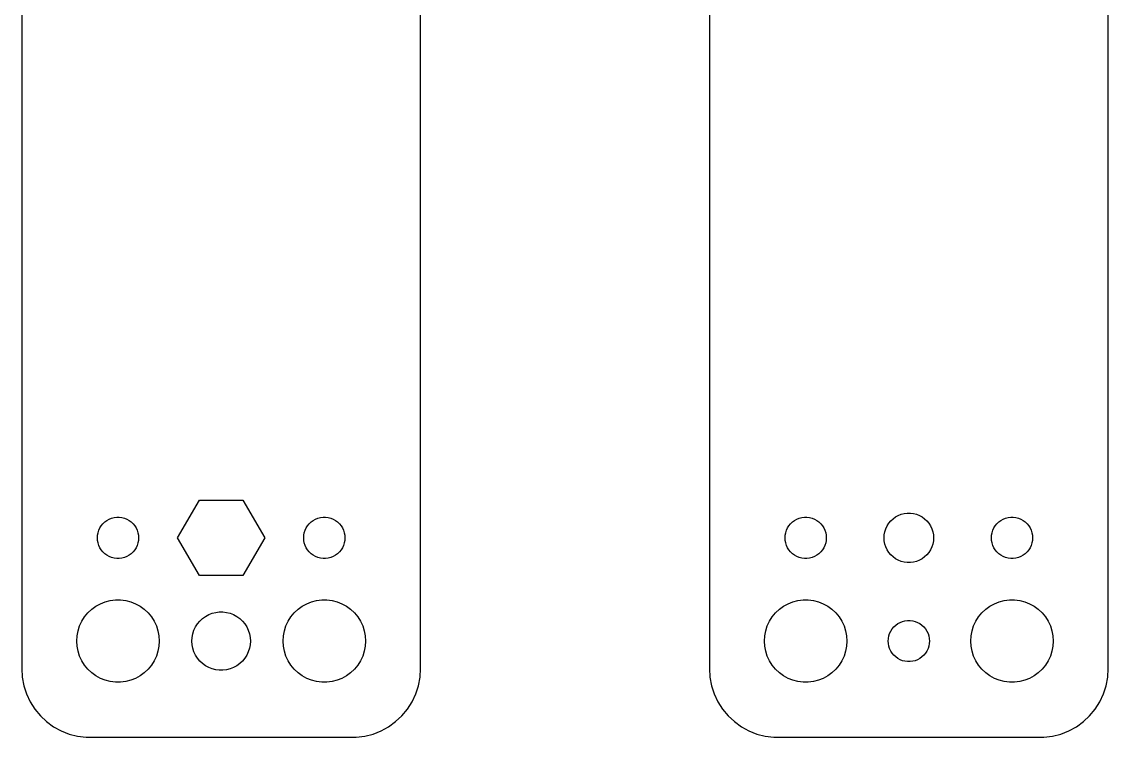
# Model space of a CAD drawing. Header units: metres. Extents: x -14 to 64, y 176 to 394.
# Drawn here: x -14.5 to 64.5, y 176 to 228 of the extents above; entities that cross this region are included whole.
import ezdxf

# ---------------------------------------------------------------- set-up
doc = ezdxf.new("R2010")
doc.units = ezdxf.units.M

msp = doc.modelspace()

# ---------------------------------------------------------------- linework, layer by layer
for p, q in [((-14.5, 275), (-14.5, 181)), ((14.5, 181), (14.5, 275)), ((35.5, 275), (35.5, 181)), ((64.5, 181), (64.5, 275)), ((-3.17349, 190.5), (-1.58675, 193.248)), ((-1.58675, 193.248), (1.58675, 193.248)), ((1.58675, 193.248), (3.17349, 190.5)), ((-7.96352, 191.927), (-7.78107, 191.973)), ((-7.78107, 191.973), (-7.59418, 191.997)), ((-7.59418, 191.997), (-7.40581, 191.997)), ((-7.40581, 191.997), (-7.21892, 191.973)), ((-7.21892, 191.973), (-7.03647, 191.927)), ((7.03647, 191.927), (7.21892, 191.973)), ((7.21892, 191.973), (7.40581, 191.997)), ((7.40581, 191.997), (7.59418, 191.997)), ((7.59418, 191.997), (7.78107, 191.973)), ((7.78107, 191.973), (7.96352, 191.927)), ((42.0365, 191.927), (42.2189, 191.973)), ((42.2189, 191.973), (42.4058, 191.997)), ((42.4058, 191.997), (42.5942, 191.997)), ((42.5942, 191.997), (42.7811, 191.973)), ((42.7811, 191.973), (42.9635, 191.927)), ((48.8526, 191.887), (49.0355, 192.02)), ((49.0355, 192.02), (49.2336, 192.129)), ((49.2336, 192.129), (49.4438, 192.212)), ((49.4438, 192.212), (49.6627, 192.268)), ((49.6627, 192.268), (49.887, 192.296)), ((49.887, 192.296), (50.113, 192.296)), ((50.113, 192.296), (50.3373, 192.268)), ((50.3373, 192.268), (50.5562, 192.212)), ((50.5562, 192.212), (50.7664, 192.129)), ((50.7664, 192.129), (50.9645, 192.02)), ((50.9645, 192.02), (51.1474, 191.887)), ((57.0365, 191.927), (57.2189, 191.973)), ((57.2189, 191.973), (57.4058, 191.997)), ((57.4058, 191.997), (57.5942, 191.997)), ((57.5942, 191.997), (57.7811, 191.973)), ((57.7811, 191.973), (57.9635, 191.927)), ((-8.89465, 191.052), (-8.81445, 191.223)), ((-8.81445, 191.223), (-8.71352, 191.382)), ((-8.71352, 191.382), (-8.59344, 191.527)), ((-8.59344, 191.527), (-8.45613, 191.656)), ((-8.45613, 191.656), (-8.30373, 191.766)), ((-8.30373, 191.766), (-8.13866, 191.857)), ((-8.13866, 191.857), (-7.96352, 191.927)), ((-7.03647, 191.927), (-6.86133, 191.857)), ((-6.86133, 191.857), (-6.69626, 191.766)), ((-6.69626, 191.766), (-6.54385, 191.656)), ((-6.54385, 191.656), (-6.40654, 191.527)), ((-6.40654, 191.527), (-6.28647, 191.382)), ((-6.28647, 191.382), (-6.18553, 191.223)), ((-6.18553, 191.223), (-6.10533, 191.052)), ((6.10533, 191.052), (6.18553, 191.223)), ((6.18553, 191.223), (6.28647, 191.382)), ((6.28647, 191.382), (6.40654, 191.527)), ((6.40654, 191.527), (6.54385, 191.656)), ((6.54385, 191.656), (6.69626, 191.766)), ((6.69626, 191.766), (6.86133, 191.857)), ((6.86133, 191.857), (7.03647, 191.927)), ((7.96352, 191.927), (8.13866, 191.857)), ((8.13866, 191.857), (8.30373, 191.766)), ((8.30373, 191.766), (8.45613, 191.656)), ((8.45613, 191.656), (8.59344, 191.527)), ((8.59344, 191.527), (8.71352, 191.382)), ((8.71352, 191.382), (8.81445, 191.223)), ((8.81445, 191.223), (8.89465, 191.052)), ((41.1053, 191.052), (41.1855, 191.223)), ((41.1855, 191.223), (41.2865, 191.382)), ((41.2865, 191.382), (41.4065, 191.527)), ((41.4065, 191.527), (41.5439, 191.656)), ((41.5439, 191.656), (41.6963, 191.766)), ((41.6963, 191.766), (41.8613, 191.857)), ((41.8613, 191.857), (42.0365, 191.927)), ((42.9635, 191.927), (43.1387, 191.857)), ((43.1387, 191.857), (43.3037, 191.766)), ((43.3037, 191.766), (43.4561, 191.656)), ((43.4561, 191.656), (43.5934, 191.527)), ((43.5934, 191.527), (43.7135, 191.382)), ((43.7135, 191.382), (43.8145, 191.223)), ((43.8145, 191.223), (43.8947, 191.052)), ((48.3264, 191.163), (48.4226, 191.367)), ((48.4226, 191.367), (48.5438, 191.558)), ((48.5438, 191.558), (48.6879, 191.732)), ((48.6879, 191.732), (48.8526, 191.887)), ((51.1474, 191.887), (51.3121, 191.732)), ((51.3121, 191.732), (51.4562, 191.558)), ((51.4562, 191.558), (51.5773, 191.367)), ((51.5773, 191.367), (51.6736, 191.163)), ((56.1053, 191.052), (56.1855, 191.223)), ((56.1855, 191.223), (56.2865, 191.382)), ((56.2865, 191.382), (56.4065, 191.527)), ((56.4065, 191.527), (56.5439, 191.656)), ((56.5439, 191.656), (56.6963, 191.766)), ((56.6963, 191.766), (56.8613, 191.857)), ((56.8613, 191.857), (57.0365, 191.927)), ((57.9635, 191.927), (58.1387, 191.857)), ((58.1387, 191.857), (58.3037, 191.766)), ((58.3037, 191.766), (58.4561, 191.656)), ((58.4561, 191.656), (58.5934, 191.527)), ((58.5934, 191.527), (58.7135, 191.382)), ((58.7135, 191.382), (58.8145, 191.223)), ((58.8145, 191.223), (58.8947, 191.052)), ((-9, 190.5), (-8.98816, 190.688)), ((-8.98816, 190.312), (-9, 190.5)), ((-8.98816, 190.688), (-8.95287, 190.873)), ((-8.95287, 190.873), (-8.89465, 191.052)), ((-6.10533, 191.052), (-6.04712, 190.873)), ((-6.04712, 190.873), (-6.01183, 190.688)), ((-6.01183, 190.688), (-6, 190.5)), ((-6, 190.5), (-6.01183, 190.312)), ((-1.58675, 187.752), (-3.17349, 190.5)), ((3.17349, 190.5), (1.58675, 187.752)), ((6, 190.5), (6.01183, 190.688)), ((6.01183, 190.312), (6, 190.5)), ((6.01183, 190.688), (6.04712, 190.873)), ((6.04712, 190.873), (6.10533, 191.052)), ((8.89465, 191.052), (8.95287, 190.873)), ((8.95287, 190.873), (8.98816, 190.688)), ((8.98816, 190.688), (9, 190.5)), ((9, 190.5), (8.98816, 190.312)), ((41, 190.5), (41.0118, 190.688)), ((41.0118, 190.312), (41, 190.5)), ((41.0118, 190.688), (41.0471, 190.873)), ((41.0471, 190.873), (41.1053, 191.052)), ((43.8947, 191.052), (43.9529, 190.873)), ((43.9529, 190.873), (43.9882, 190.688)), ((43.9882, 190.688), (44, 190.5)), ((44, 190.5), (43.9882, 190.312)), ((48.2, 190.5), (48.2142, 190.726)), ((48.2142, 190.274), (48.2, 190.5)), ((48.2142, 190.726), (48.2565, 190.948)), ((48.2565, 190.948), (48.3264, 191.163)), ((51.6736, 191.163), (51.7434, 190.948)), ((51.7434, 190.948), (51.7858, 190.726)), ((51.7858, 190.726), (51.8, 190.5)), ((51.8, 190.5), (51.7858, 190.274)), ((56, 190.5), (56.0118, 190.688)), ((56.0118, 190.312), (56, 190.5)), ((56.0118, 190.688), (56.0471, 190.873)), ((56.0471, 190.873), (56.1053, 191.052)), ((58.8947, 191.052), (58.9529, 190.873)), ((58.9529, 190.873), (58.9882, 190.688)), ((58.9882, 190.688), (59, 190.5)), ((59, 190.5), (58.9882, 190.312)), ((-8.95287, 190.127), (-8.98816, 190.312)), ((-8.89465, 189.948), (-8.95287, 190.127)), ((-8.81445, 189.777), (-8.89465, 189.948)), ((-8.71352, 189.618), (-8.81445, 189.777)), ((-8.59344, 189.473), (-8.71352, 189.618)), ((-6.28647, 189.618), (-6.40654, 189.473)), ((-6.18553, 189.777), (-6.28647, 189.618)), ((-6.10533, 189.948), (-6.18553, 189.777)), ((-6.04712, 190.127), (-6.10533, 189.948)), ((-6.01183, 190.312), (-6.04712, 190.127)), ((6.04712, 190.127), (6.01183, 190.312)), ((6.10533, 189.948), (6.04712, 190.127)), ((6.18553, 189.777), (6.10533, 189.948)), ((6.28647, 189.618), (6.18553, 189.777)), ((6.40654, 189.473), (6.28647, 189.618)), ((8.71352, 189.618), (8.59344, 189.473)), ((8.81445, 189.777), (8.71352, 189.618)), ((8.89465, 189.948), (8.81445, 189.777)), ((8.95287, 190.127), (8.89465, 189.948)), ((8.98816, 190.312), (8.95287, 190.127)), ((41.0471, 190.127), (41.0118, 190.312)), ((41.1053, 189.948), (41.0471, 190.127)), ((41.1855, 189.777), (41.1053, 189.948)), ((41.2865, 189.618), (41.1855, 189.777)), ((41.4065, 189.473), (41.2865, 189.618)), ((43.7135, 189.618), (43.5934, 189.473)), ((43.8145, 189.777), (43.7135, 189.618)), ((43.8947, 189.948), (43.8145, 189.777)), ((43.9529, 190.127), (43.8947, 189.948)), ((43.9882, 190.312), (43.9529, 190.127)), ((48.2565, 190.052), (48.2142, 190.274)), ((48.3264, 189.837), (48.2565, 190.052)), ((48.4226, 189.633), (48.3264, 189.837)), ((48.5438, 189.442), (48.4226, 189.633)), ((51.5773, 189.633), (51.4562, 189.442)), ((51.6736, 189.837), (51.5773, 189.633)), ((51.7434, 190.052), (51.6736, 189.837)), ((51.7858, 190.274), (51.7434, 190.052)), ((56.0471, 190.127), (56.0118, 190.312)), ((56.1053, 189.948), (56.0471, 190.127)), ((56.1855, 189.777), (56.1053, 189.948)), ((56.2865, 189.618), (56.1855, 189.777)), ((56.4065, 189.473), (56.2865, 189.618)), ((58.7135, 189.618), (58.5934, 189.473)), ((58.8145, 189.777), (58.7135, 189.618)), ((58.8947, 189.948), (58.8145, 189.777)), ((58.9529, 190.127), (58.8947, 189.948)), ((58.9882, 190.312), (58.9529, 190.127)), ((-8.45613, 189.344), (-8.59344, 189.473)), ((-8.30373, 189.234), (-8.45613, 189.344)), ((-8.13866, 189.143), (-8.30373, 189.234)), ((-7.96352, 189.073), (-8.13866, 189.143)), ((-7.78107, 189.027), (-7.96352, 189.073)), ((-7.59418, 189.003), (-7.78107, 189.027)), ((-7.40581, 189.003), (-7.59418, 189.003)), ((-7.21892, 189.027), (-7.40581, 189.003)), ((-7.03647, 189.073), (-7.21892, 189.027)), ((-6.86133, 189.143), (-7.03647, 189.073)), ((-6.69626, 189.234), (-6.86133, 189.143)), ((-6.54385, 189.344), (-6.69626, 189.234)), ((-6.40654, 189.473), (-6.54385, 189.344)), ((6.54385, 189.344), (6.40654, 189.473)), ((6.69626, 189.234), (6.54385, 189.344)), ((6.86133, 189.143), (6.69626, 189.234)), ((7.03647, 189.073), (6.86133, 189.143)), ((7.21892, 189.027), (7.03647, 189.073)), ((7.40581, 189.003), (7.21892, 189.027)), ((7.59418, 189.003), (7.40581, 189.003)), ((7.78107, 189.027), (7.59418, 189.003)), ((7.96352, 189.073), (7.78107, 189.027)), ((8.13866, 189.143), (7.96352, 189.073)), ((8.30373, 189.234), (8.13866, 189.143)), ((8.45613, 189.344), (8.30373, 189.234)), ((8.59344, 189.473), (8.45613, 189.344)), ((41.5439, 189.344), (41.4065, 189.473)), ((41.6963, 189.234), (41.5439, 189.344)), ((41.8613, 189.143), (41.6963, 189.234)), ((42.0365, 189.073), (41.8613, 189.143)), ((42.2189, 189.027), (42.0365, 189.073)), ((42.4058, 189.003), (42.2189, 189.027)), ((42.5942, 189.003), (42.4058, 189.003)), ((42.7811, 189.027), (42.5942, 189.003)), ((42.9635, 189.073), (42.7811, 189.027)), ((43.1387, 189.143), (42.9635, 189.073)), ((43.3037, 189.234), (43.1387, 189.143)), ((43.4561, 189.344), (43.3037, 189.234)), ((43.5934, 189.473), (43.4561, 189.344)), ((48.6879, 189.268), (48.5438, 189.442)), ((48.8526, 189.113), (48.6879, 189.268)), ((49.0355, 188.98), (48.8526, 189.113)), ((49.2336, 188.871), (49.0355, 188.98)), ((49.4438, 188.788), (49.2336, 188.871)), ((50.7664, 188.871), (50.5562, 188.788)), ((50.9645, 188.98), (50.7664, 188.871)), ((51.1474, 189.113), (50.9645, 188.98)), ((51.3121, 189.268), (51.1474, 189.113)), ((51.4562, 189.442), (51.3121, 189.268)), ((56.5439, 189.344), (56.4065, 189.473)), ((56.6963, 189.234), (56.5439, 189.344)), ((56.8613, 189.143), (56.6963, 189.234)), ((57.0365, 189.073), (56.8613, 189.143)), ((57.2189, 189.027), (57.0365, 189.073)), ((57.4058, 189.003), (57.2189, 189.027)), ((57.5942, 189.003), (57.4058, 189.003)), ((57.7811, 189.027), (57.5942, 189.003)), ((57.9635, 189.073), (57.7811, 189.027)), ((58.1387, 189.143), (57.9635, 189.073)), ((58.3037, 189.234), (58.1387, 189.143)), ((58.4561, 189.344), (58.3037, 189.234)), ((58.5934, 189.473), (58.4561, 189.344)), ((49.6627, 188.732), (49.4438, 188.788)), ((49.887, 188.704), (49.6627, 188.732)), ((50.113, 188.704), (49.887, 188.704)), ((50.3373, 188.732), (50.113, 188.704)), ((50.5562, 188.788), (50.3373, 188.732)), ((1.58675, 187.752), (-1.58675, 187.752)), ((-9.10747, 185.533), (-8.77733, 185.714)), ((-8.77733, 185.714), (-8.42705, 185.853)), ((-8.42705, 185.853), (-8.06213, 185.947)), ((-8.06213, 185.947), (-7.68837, 185.994)), ((-7.68837, 185.994), (-7.31161, 185.994)), ((-7.31161, 185.994), (-6.93785, 185.947)), ((-6.93785, 185.947), (-6.57294, 185.853)), ((-6.57294, 185.853), (-6.22266, 185.714)), ((-6.22266, 185.714), (-5.89252, 185.533)), ((5.89252, 185.533), (6.22266, 185.714)), ((6.22266, 185.714), (6.57294, 185.853)), ((6.57294, 185.853), (6.93785, 185.947)), ((6.93785, 185.947), (7.31161, 185.994)), ((7.31161, 185.994), (7.68837, 185.994)), ((7.68837, 185.994), (8.06213, 185.947)), ((8.06213, 185.947), (8.42705, 185.853)), ((8.42705, 185.853), (8.77733, 185.714)), ((8.77733, 185.714), (9.10747, 185.533)), ((40.8925, 185.533), (41.2227, 185.714)), ((41.2227, 185.714), (41.5729, 185.853)), ((41.5729, 185.853), (41.9379, 185.947)), ((41.9379, 185.947), (42.3116, 185.994)), ((42.3116, 185.994), (42.6884, 185.994)), ((42.6884, 185.994), (43.0621, 185.947)), ((43.0621, 185.947), (43.427, 185.853)), ((43.427, 185.853), (43.7773, 185.714)), ((43.7773, 185.714), (44.1075, 185.533)), ((55.8925, 185.533), (56.2227, 185.714)), ((56.2227, 185.714), (56.5729, 185.853)), ((56.5729, 185.853), (56.9379, 185.947)), ((56.9379, 185.947), (57.3116, 185.994)), ((57.3116, 185.994), (57.6884, 185.994)), ((57.6884, 185.994), (58.0621, 185.947)), ((58.0621, 185.947), (58.427, 185.853)), ((58.427, 185.853), (58.7773, 185.714)), ((58.7773, 185.714), (59.1075, 185.533)), ((-9.92705, 184.763), (-9.6869, 185.054)), ((-9.6869, 185.054), (-9.41226, 185.312)), ((-9.41226, 185.312), (-9.10747, 185.533)), ((-5.89252, 185.533), (-5.58772, 185.312)), ((-5.58772, 185.312), (-5.31308, 185.054)), ((-5.31308, 185.054), (-5.07294, 184.763)), ((-1.13863, 184.794), (-0.90477, 184.923)), ((-0.90477, 184.923), (-0.65665, 185.021)), ((-0.65665, 185.021), (-0.39818, 185.087)), ((-0.39818, 185.087), (-0.13342, 185.121)), ((-0.13342, 185.121), (0.13342, 185.121)), ((0.13342, 185.121), (0.39818, 185.087)), ((0.39818, 185.087), (0.65665, 185.021)), ((0.65665, 185.021), (0.90477, 184.923)), ((0.90477, 184.923), (1.13863, 184.794)), ((5.07294, 184.763), (5.31308, 185.054)), ((5.31308, 185.054), (5.58772, 185.312)), ((5.58772, 185.312), (5.89252, 185.533)), ((9.10747, 185.533), (9.41226, 185.312)), ((9.41226, 185.312), (9.6869, 185.054)), ((9.6869, 185.054), (9.92705, 184.763)), ((40.0729, 184.763), (40.3131, 185.054)), ((40.3131, 185.054), (40.5877, 185.312)), ((40.5877, 185.312), (40.8925, 185.533)), ((44.1075, 185.533), (44.4123, 185.312)), ((44.4123, 185.312), (44.6869, 185.054)), ((44.6869, 185.054), (44.927, 184.763)), ((55.0729, 184.763), (55.3131, 185.054)), ((55.3131, 185.054), (55.5877, 185.312)), ((55.5877, 185.312), (55.8925, 185.533)), ((59.1075, 185.533), (59.4123, 185.312)), ((59.4123, 185.312), (59.6869, 185.054)), ((59.6869, 185.054), (59.927, 184.763)), ((-10.4057, 183.746), (-10.2893, 184.104)), ((-10.2893, 184.104), (-10.1289, 184.445)), ((-10.1289, 184.445), (-9.92705, 184.763)), ((-5.07294, 184.763), (-4.87108, 184.445)), ((-4.87108, 184.445), (-4.71066, 184.104)), ((-4.71066, 184.104), (-4.59424, 183.746)), ((-1.86214, 184.024), (-1.71915, 184.249)), ((-1.71915, 184.249), (-1.54906, 184.455)), ((-1.54906, 184.455), (-1.35452, 184.637)), ((-1.35452, 184.637), (-1.13863, 184.794)), ((1.13863, 184.794), (1.35452, 184.637)), ((1.35452, 184.637), (1.54906, 184.455)), ((1.54906, 184.455), (1.71915, 184.249)), ((1.71915, 184.249), (1.86214, 184.024)), ((4.59424, 183.746), (4.71066, 184.104)), ((4.71066, 184.104), (4.87108, 184.445)), ((4.87108, 184.445), (5.07294, 184.763)), ((9.92705, 184.763), (10.1289, 184.445)), ((10.1289, 184.445), (10.2893, 184.104)), ((10.2893, 184.104), (10.4057, 183.746)), ((39.5942, 183.746), (39.7107, 184.104)), ((39.7107, 184.104), (39.8711, 184.445)), ((39.8711, 184.445), (40.0729, 184.763)), ((44.927, 184.763), (45.1289, 184.445)), ((45.1289, 184.445), (45.2893, 184.104)), ((45.2893, 184.104), (45.4057, 183.746)), ((48.9065, 184.027), (49.0439, 184.156)), ((49.0439, 184.156), (49.1963, 184.266)), ((49.1963, 184.266), (49.3613, 184.357)), ((49.3613, 184.357), (49.5365, 184.427)), ((49.5365, 184.427), (49.7189, 184.473)), ((49.7189, 184.473), (49.9058, 184.497)), ((49.9058, 184.497), (50.0942, 184.497)), ((50.0942, 184.497), (50.2811, 184.473)), ((50.2811, 184.473), (50.4635, 184.427)), ((50.4635, 184.427), (50.6387, 184.357)), ((50.6387, 184.357), (50.8037, 184.266)), ((50.8037, 184.266), (50.9561, 184.156)), ((50.9561, 184.156), (51.0934, 184.027)), ((54.5942, 183.746), (54.7107, 184.104)), ((54.7107, 184.104), (54.8711, 184.445)), ((54.8711, 184.445), (55.0729, 184.763)), ((59.927, 184.763), (60.1289, 184.445)), ((60.1289, 184.445), (60.2893, 184.104)), ((60.2893, 184.104), (60.4057, 183.746)), ((-10.5, 183), (-10.4763, 183.376)), ((-10.4763, 183.376), (-10.4057, 183.746)), ((-4.59424, 183.746), (-4.52365, 183.376)), ((-4.52365, 183.376), (-4.5, 183)), ((-2.10823, 183.266), (-2.05823, 183.528)), ((-2.05823, 183.528), (-1.97577, 183.782)), ((-1.97577, 183.782), (-1.86214, 184.024)), ((1.86214, 184.024), (1.97577, 183.782)), ((1.97577, 183.782), (2.05823, 183.528)), ((2.05823, 183.528), (2.10823, 183.266)), ((4.5, 183), (4.52365, 183.376)), ((4.52365, 183.376), (4.59424, 183.746)), ((10.4057, 183.746), (10.4763, 183.376)), ((10.4763, 183.376), (10.5, 183)), ((39.5, 183), (39.5237, 183.376)), ((39.5237, 183.376), (39.5942, 183.746)), ((45.4057, 183.746), (45.4763, 183.376)), ((45.4763, 183.376), (45.5, 183)), ((48.5118, 183.188), (48.5471, 183.373)), ((48.5471, 183.373), (48.6053, 183.552)), ((48.6053, 183.552), (48.6855, 183.723)), ((48.6855, 183.723), (48.7865, 183.882)), ((48.7865, 183.882), (48.9065, 184.027)), ((51.0934, 184.027), (51.2135, 183.882)), ((51.2135, 183.882), (51.3145, 183.723)), ((51.3145, 183.723), (51.3947, 183.552)), ((51.3947, 183.552), (51.4529, 183.373)), ((51.4529, 183.373), (51.4882, 183.188)), ((54.5, 183), (54.5237, 183.376)), ((54.5237, 183.376), (54.5942, 183.746)), ((60.4057, 183.746), (60.4763, 183.376)), ((60.4763, 183.376), (60.5, 183)), ((-10.4763, 182.624), (-10.5, 183)), ((-10.4057, 182.254), (-10.4763, 182.624)), ((-4.52365, 182.624), (-4.59424, 182.254)), ((-4.5, 183), (-4.52365, 182.624)), ((-2.125, 183), (-2.10823, 183.266)), ((-2.10823, 182.734), (-2.125, 183)), ((-2.05823, 182.472), (-2.10823, 182.734)), ((2.10823, 182.734), (2.05823, 182.472)), ((2.10823, 183.266), (2.125, 183)), ((2.125, 183), (2.10823, 182.734)), ((4.52365, 182.624), (4.5, 183)), ((4.59424, 182.254), (4.52365, 182.624)), ((10.4763, 182.624), (10.4057, 182.254)), ((10.5, 183), (10.4763, 182.624)), ((39.5237, 182.624), (39.5, 183)), ((39.5942, 182.254), (39.5237, 182.624)), ((45.4763, 182.624), (45.4057, 182.254)), ((45.5, 183), (45.4763, 182.624)), ((48.5, 183), (48.5118, 183.188)), ((48.5118, 182.812), (48.5, 183)), ((48.5471, 182.627), (48.5118, 182.812)), ((48.6053, 182.448), (48.5471, 182.627)), ((51.4529, 182.627), (51.3947, 182.448)), ((51.4882, 182.812), (51.4529, 182.627)), ((51.4882, 183.188), (51.5, 183)), ((51.5, 183), (51.4882, 182.812)), ((54.5237, 182.624), (54.5, 183)), ((54.5942, 182.254), (54.5237, 182.624)), ((60.4763, 182.624), (60.4057, 182.254)), ((60.5, 183), (60.4763, 182.624)), ((-10.2893, 181.896), (-10.4057, 182.254)), ((-10.1289, 181.555), (-10.2893, 181.896)), ((-4.71066, 181.896), (-4.87108, 181.555)), ((-4.59424, 182.254), (-4.71066, 181.896)), ((-1.97577, 182.218), (-2.05823, 182.472)), ((-1.86214, 181.976), (-1.97577, 182.218)), ((-1.71915, 181.751), (-1.86214, 181.976)), ((-1.54906, 181.545), (-1.71915, 181.751)), ((1.71915, 181.751), (1.54906, 181.545)), ((1.86214, 181.976), (1.71915, 181.751)), ((1.97577, 182.218), (1.86214, 181.976)), ((2.05823, 182.472), (1.97577, 182.218)), ((4.71066, 181.896), (4.59424, 182.254)), ((4.87108, 181.555), (4.71066, 181.896)), ((10.2893, 181.896), (10.1289, 181.555)), ((10.4057, 182.254), (10.2893, 181.896)), ((39.7107, 181.896), (39.5942, 182.254)), ((39.8711, 181.555), (39.7107, 181.896)), ((45.2893, 181.896), (45.1289, 181.555)), ((45.4057, 182.254), (45.2893, 181.896)), ((48.6855, 182.277), (48.6053, 182.448)), ((48.7865, 182.118), (48.6855, 182.277)), ((48.9065, 181.973), (48.7865, 182.118)), ((49.0439, 181.844), (48.9065, 181.973)), ((49.1963, 181.734), (49.0439, 181.844)), ((49.3613, 181.643), (49.1963, 181.734)), ((50.8037, 181.734), (50.6387, 181.643)), ((50.9561, 181.844), (50.8037, 181.734)), ((51.0934, 181.973), (50.9561, 181.844)), ((51.2135, 182.118), (51.0934, 181.973)), ((51.3145, 182.277), (51.2135, 182.118)), ((51.3947, 182.448), (51.3145, 182.277)), ((54.7107, 181.896), (54.5942, 182.254)), ((54.8711, 181.555), (54.7107, 181.896)), ((60.2893, 181.896), (60.1289, 181.555)), ((60.4057, 182.254), (60.2893, 181.896)), ((-14.5, 181), (-14.4606, 180.373)), ((-9.92705, 181.237), (-10.1289, 181.555)), ((-9.6869, 180.946), (-9.92705, 181.237)), ((-9.41226, 180.688), (-9.6869, 180.946)), ((-5.31308, 180.946), (-5.58772, 180.688)), ((-5.07294, 181.237), (-5.31308, 180.946)), ((-4.87108, 181.555), (-5.07294, 181.237)), ((-1.35452, 181.363), (-1.54906, 181.545)), ((-1.13863, 181.206), (-1.35452, 181.363)), ((-0.90477, 181.077), (-1.13863, 181.206)), ((-0.65665, 180.979), (-0.90477, 181.077)), ((-0.39818, 180.913), (-0.65665, 180.979)), ((-0.13342, 180.879), (-0.39818, 180.913)), ((0.39818, 180.913), (0.13342, 180.879)), ((0.65665, 180.979), (0.39818, 180.913)), ((0.90477, 181.077), (0.65665, 180.979)), ((1.13863, 181.206), (0.90477, 181.077)), ((1.35452, 181.363), (1.13863, 181.206)), ((1.54906, 181.545), (1.35452, 181.363)), ((5.07294, 181.237), (4.87108, 181.555)), ((5.31308, 180.946), (5.07294, 181.237)), ((5.58772, 180.688), (5.31308, 180.946)), ((9.6869, 180.946), (9.41226, 180.688)), ((9.92705, 181.237), (9.6869, 180.946)), ((10.1289, 181.555), (9.92705, 181.237)), ((14.4606, 180.373), (14.5, 181)), ((35.5, 181), (35.5394, 180.373)), ((40.0729, 181.237), (39.8711, 181.555)), ((40.3131, 180.946), (40.0729, 181.237)), ((40.5877, 180.688), (40.3131, 180.946)), ((44.6869, 180.946), (44.4123, 180.688)), ((44.927, 181.237), (44.6869, 180.946)), ((45.1289, 181.555), (44.927, 181.237)), ((49.5365, 181.573), (49.3613, 181.643)), ((49.7189, 181.527), (49.5365, 181.573)), ((49.9058, 181.503), (49.7189, 181.527)), ((50.0942, 181.503), (49.9058, 181.503)), ((50.2811, 181.527), (50.0942, 181.503)), ((50.4635, 181.573), (50.2811, 181.527)), ((50.6387, 181.643), (50.4635, 181.573)), ((55.0729, 181.237), (54.8711, 181.555)), ((55.3131, 180.946), (55.0729, 181.237)), ((55.5877, 180.688), (55.3131, 180.946)), ((59.6869, 180.946), (59.4123, 180.688)), ((59.927, 181.237), (59.6869, 180.946)), ((60.1289, 181.555), (59.927, 181.237)), ((64.4606, 180.373), (64.5, 181)), ((-14.4606, 180.373), (-14.3429, 179.757)), ((-9.10747, 180.467), (-9.41226, 180.688)), ((-8.77733, 180.286), (-9.10747, 180.467)), ((-8.42705, 180.147), (-8.77733, 180.286)), ((-8.06213, 180.053), (-8.42705, 180.147)), ((-6.57294, 180.147), (-6.93785, 180.053)), ((-6.22266, 180.286), (-6.57294, 180.147)), ((-5.89252, 180.467), (-6.22266, 180.286)), ((-5.58772, 180.688), (-5.89252, 180.467)), ((0.13342, 180.879), (-0.13342, 180.879)), ((5.89252, 180.467), (5.58772, 180.688)), ((6.22266, 180.286), (5.89252, 180.467)), ((6.57294, 180.147), (6.22266, 180.286)), ((6.93785, 180.053), (6.57294, 180.147)), ((8.42705, 180.147), (8.06213, 180.053)), ((8.77733, 180.286), (8.42705, 180.147)), ((9.10747, 180.467), (8.77733, 180.286)), ((9.41226, 180.688), (9.10747, 180.467)), ((14.3429, 179.757), (14.4606, 180.373)), ((35.5394, 180.373), (35.6571, 179.757)), ((40.8925, 180.467), (40.5877, 180.688)), ((41.2227, 180.286), (40.8925, 180.467)), ((41.5729, 180.147), (41.2227, 180.286)), ((41.9379, 180.053), (41.5729, 180.147)), ((43.427, 180.147), (43.0621, 180.053)), ((43.7773, 180.286), (43.427, 180.147)), ((44.1075, 180.467), (43.7773, 180.286)), ((44.4123, 180.688), (44.1075, 180.467)), ((55.8925, 180.467), (55.5877, 180.688)), ((56.2227, 180.286), (55.8925, 180.467)), ((56.5729, 180.147), (56.2227, 180.286)), ((56.9379, 180.053), (56.5729, 180.147)), ((58.427, 180.147), (58.0621, 180.053)), ((58.7773, 180.286), (58.427, 180.147)), ((59.1075, 180.467), (58.7773, 180.286)), ((59.4123, 180.688), (59.1075, 180.467)), ((64.3429, 179.757), (64.4606, 180.373)), ((-14.3429, 179.757), (-14.1489, 179.159)), ((-7.68837, 180.006), (-8.06213, 180.053)), ((-7.31161, 180.006), (-7.68837, 180.006)), ((-6.93785, 180.053), (-7.31161, 180.006)), ((7.31161, 180.006), (6.93785, 180.053)), ((7.68837, 180.006), (7.31161, 180.006)), ((8.06213, 180.053), (7.68837, 180.006)), ((14.1489, 179.159), (14.3429, 179.757)), ((35.6571, 179.757), (35.8511, 179.159)), ((42.3116, 180.006), (41.9379, 180.053)), ((42.6884, 180.006), (42.3116, 180.006)), ((43.0621, 180.053), (42.6884, 180.006)), ((57.3116, 180.006), (56.9379, 180.053)), ((57.6884, 180.006), (57.3116, 180.006)), ((58.0621, 180.053), (57.6884, 180.006)), ((64.1489, 179.159), (64.3429, 179.757)), ((-14.1489, 179.159), (-13.8815, 178.591)), ((-13.8815, 178.591), (-13.5451, 178.061)), ((13.5451, 178.061), (13.8815, 178.591)), ((13.8815, 178.591), (14.1489, 179.159)), ((35.8511, 179.159), (36.1185, 178.591)), ((36.1185, 178.591), (36.4549, 178.061)), ((63.5451, 178.061), (63.8815, 178.591)), ((63.8815, 178.591), (64.1489, 179.159)), ((-13.5451, 178.061), (-13.1448, 177.577)), ((13.1448, 177.577), (13.5451, 178.061)), ((36.4549, 178.061), (36.8551, 177.577)), ((63.1448, 177.577), (63.5451, 178.061)), ((-13.1448, 177.577), (-12.6871, 177.147)), ((-12.6871, 177.147), (-12.1791, 176.778)), ((12.1791, 176.778), (12.6871, 177.147)), ((12.6871, 177.147), (13.1448, 177.577)), ((36.8551, 177.577), (37.3129, 177.147)), ((37.3129, 177.147), (37.8209, 176.778)), ((62.1791, 176.778), (62.6871, 177.147)), ((62.6871, 177.147), (63.1448, 177.577)), ((-12.1791, 176.778), (-11.6289, 176.476)), ((-11.6289, 176.476), (-11.0451, 176.245)), ((-11.0451, 176.245), (-10.4369, 176.089)), ((10.4369, 176.089), (11.0451, 176.245)), ((11.0451, 176.245), (11.6289, 176.476)), ((11.6289, 176.476), (12.1791, 176.778)), ((37.8209, 176.778), (38.3711, 176.476)), ((38.3711, 176.476), (38.9549, 176.245)), ((38.9549, 176.245), (39.5631, 176.089)), ((60.4369, 176.089), (61.0451, 176.245)), ((61.0451, 176.245), (61.6289, 176.476)), ((61.6289, 176.476), (62.1791, 176.778)), ((-10.4369, 176.089), (-9.81395, 176.01)), ((-9.81395, 176.01), (9.81395, 176.01)), ((9.81395, 176.01), (10.4369, 176.089)), ((39.5631, 176.089), (40.186, 176.01)), ((40.186, 176.01), (59.8139, 176.01)), ((59.8139, 176.01), (60.4369, 176.089))]:
    msp.add_line(p, q)

doc.saveas('drawing.dxf')
